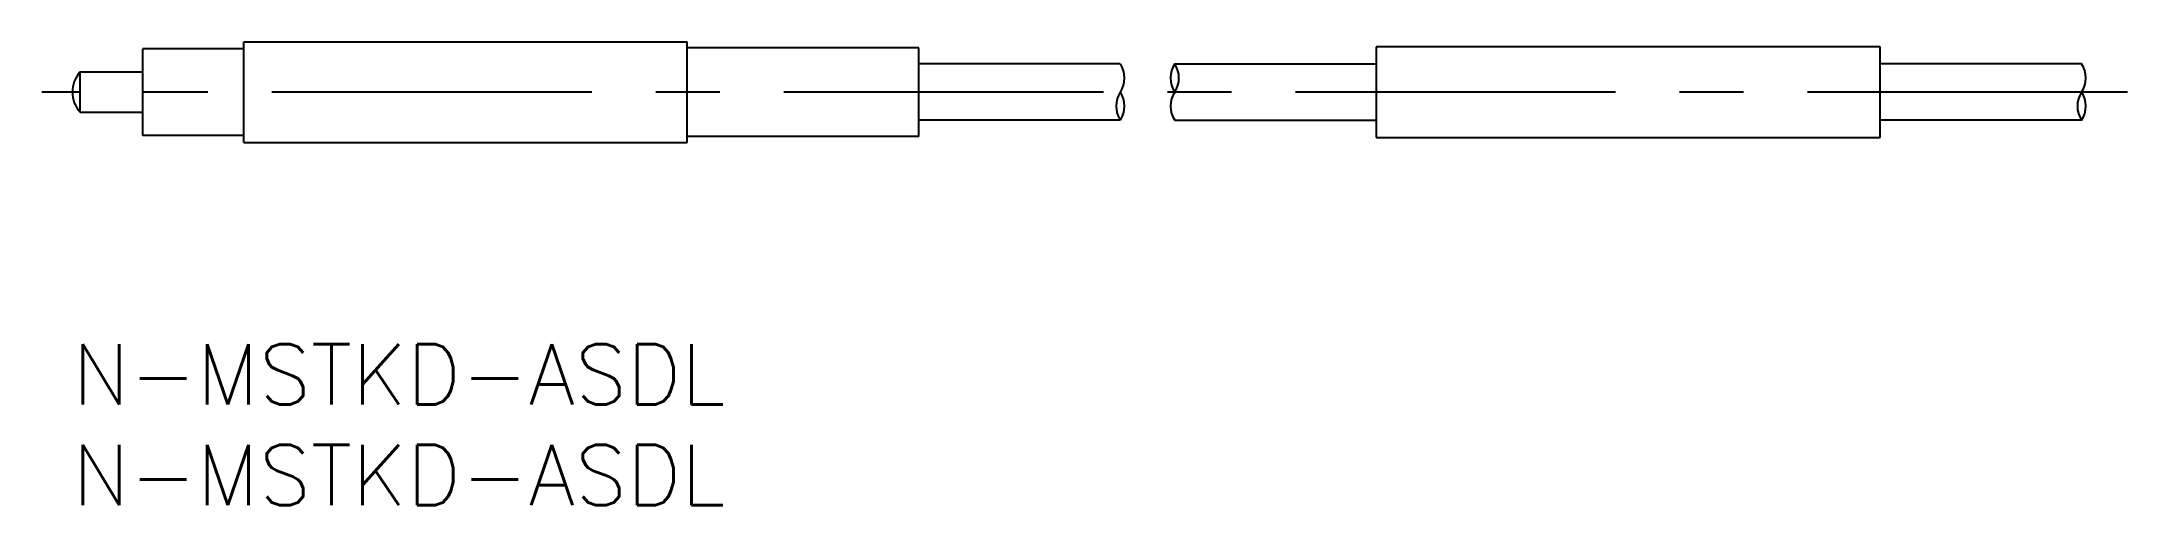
# Model space of a CAD drawing. Extents: x -2 to 102, y -8 to 15.
import ezdxf

# ---------------------------------------------------------------- set-up
doc = ezdxf.new("R2010")
doc.units = 0
doc.header["$LTSCALE"] = 0.5
doc.linetypes.add('CENTER', pattern=[50.8, 31.75, -6.35, 6.35, -6.35])
for name, color, linetype in [('MSM_CENTER', 1, 'CENTER'), ('MSM_CONTINUOUS', 7, 'CONTINUOUS'), ('MSM_NARROW', 5, 'CONTINUOUS'), ('MSM_PART_NUMBER', 7, 'CONTINUOUS')]:
    doc.layers.add(name, color=color, linetype=linetype)
doc.styles.get("Standard").update_dxf_attribs({"font": 'txt.shx', "height": 1.5, "bigfont": 'bigfont.shx'})

# ---------------------------------------------------------------- blocks, each defined once
blk = doc.blocks.new('*U15')
at = {"layer": 'MSM_PART_NUMBER'}
blk.add_text('N-MSTKD-ASDL', height=3, dxfattribs=at).set_placement((0, -3))
blk = doc.blocks.new('*U16')
at = {"layer": 'MSM_PART_NUMBER'}
blk.add_text('N-MSTKD-ASDL', height=3, dxfattribs=at).set_placement((0, -8))

msp = doc.modelspace()

# ---------------------------------------------------------------- linework, layer by layer
at = {"layer": 'MSM_CENTER'}
msp.add_line((101.97, 12.5), (-1.52, 12.5), dxfattribs=at)
at = {"layer": 'MSM_CONTINUOUS'}
for p, q in [((3.5, 10.35), (3.5, 14.65)), ((8.5, 14.65), (3.5, 14.65)), ((8.5, 15), (30.5, 15)), ((8.5, 10), (8.5, 15)), ((30.5, 10), (30.5, 15)), ((42, 14.7), (30.5, 14.7)), ((42, 10.3), (42, 14.7)), ((64.7, 14.75), (64.7, 10.25)), ((89.7, 14.75), (64.7, 14.75)), ((89.7, 10.25), (89.7, 14.75)), ((0.38, 13.5), (3.5, 13.5)), ((0.38, 11.5), (0.38, 13.5)), ((52, 13.9), (42, 13.9)), ((54.7, 13.9), (64.7, 13.9)), ((99.7, 13.9), (89.7, 13.9)), ((0.38, 11.5), (3.5, 11.5)), ((8.5, 10.35), (3.5, 10.35)), ((52, 11.1), (42, 11.1)), ((54.7, 11.1), (64.7, 11.1)), ((99.7, 11.1), (89.7, 11.1)), ((8.5, 10), (30.5, 10)), ((42, 10.3), (30.5, 10.3)), ((64.7, 10.25), (89.7, 10.25))]:
    msp.add_line(p, q, dxfattribs=at)
msp.add_arc((1.5, 12.5), 1.5, 138.1897, 221.8103, dxfattribs=at)
at = {"layer": 'MSM_NARROW'}
for centre, start, end in [((50.94, 13.2), 326.6015, 33.3985), ((55.76, 13.2), 146.6016, 213.3985), ((53.64, 13.2), 326.6015, 33.3985), ((98.64, 13.2), 326.6015, 33.3986), ((53.06, 11.8), 146.6015, 213.3985), ((50.94, 11.8), 326.6015, 33.3985), ((55.76, 11.8), 146.6015, 213.3985), ((100.76, 11.8), 146.6015, 213.3985), ((98.64, 11.8), 326.6014, 33.3985)]:
    msp.add_arc(centre, 1.27, start, end, dxfattribs=at)

# ---------------------------------------------------------------- block references
at = {"layer": 'MSM_CONTINUOUS'}
for name in ['*U15', '*U16']:
    msp.add_blockref(name, (0, 0), dxfattribs=at)

doc.saveas('drawing.dxf')
